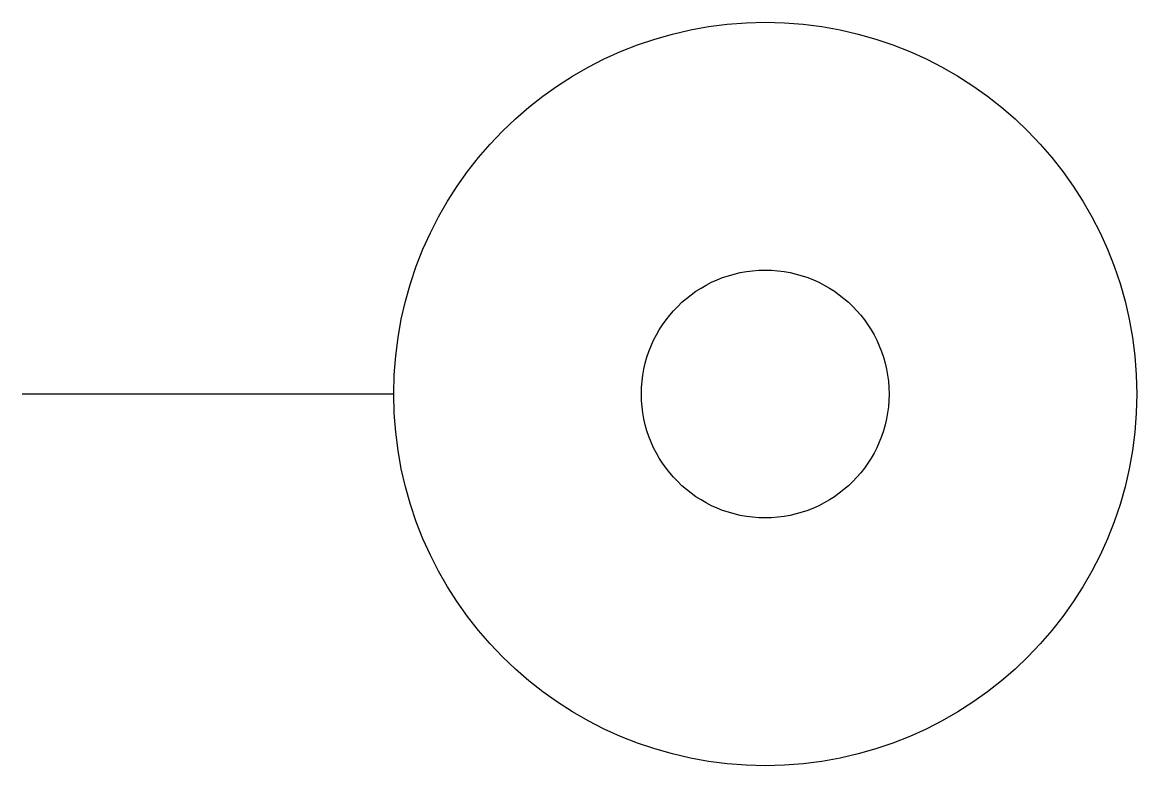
# Model space of a CAD drawing. Header units: millimetres. Extents: x -6894.865 to -6894.415, y -898.078 to -897.778.
import ezdxf

# ---------------------------------------------------------------- set-up
doc = ezdxf.new("R2010")
doc.units = ezdxf.units.MM
doc.layers.add('Spda_símbolos', color=2, linetype='Continuous')

msp = doc.modelspace()

# ---------------------------------------------------------------- linework, layer by layer
at = {"layer": 'Spda_símbolos', "color": 4}
msp.add_line((-6894.71475, -897.9283), (-6894.86475, -897.9283), dxfattribs=at)
at = {"layer": 'Spda_símbolos', "color": 3}
msp.add_circle((-6894.56475, -897.9283), 0.15, dxfattribs=at)
at = {"layer": 'Spda_símbolos', "ltscale": 0.5}
msp.add_circle((-6894.56475, -897.9283), 0.05, dxfattribs=at)

doc.saveas('drawing.dxf')
